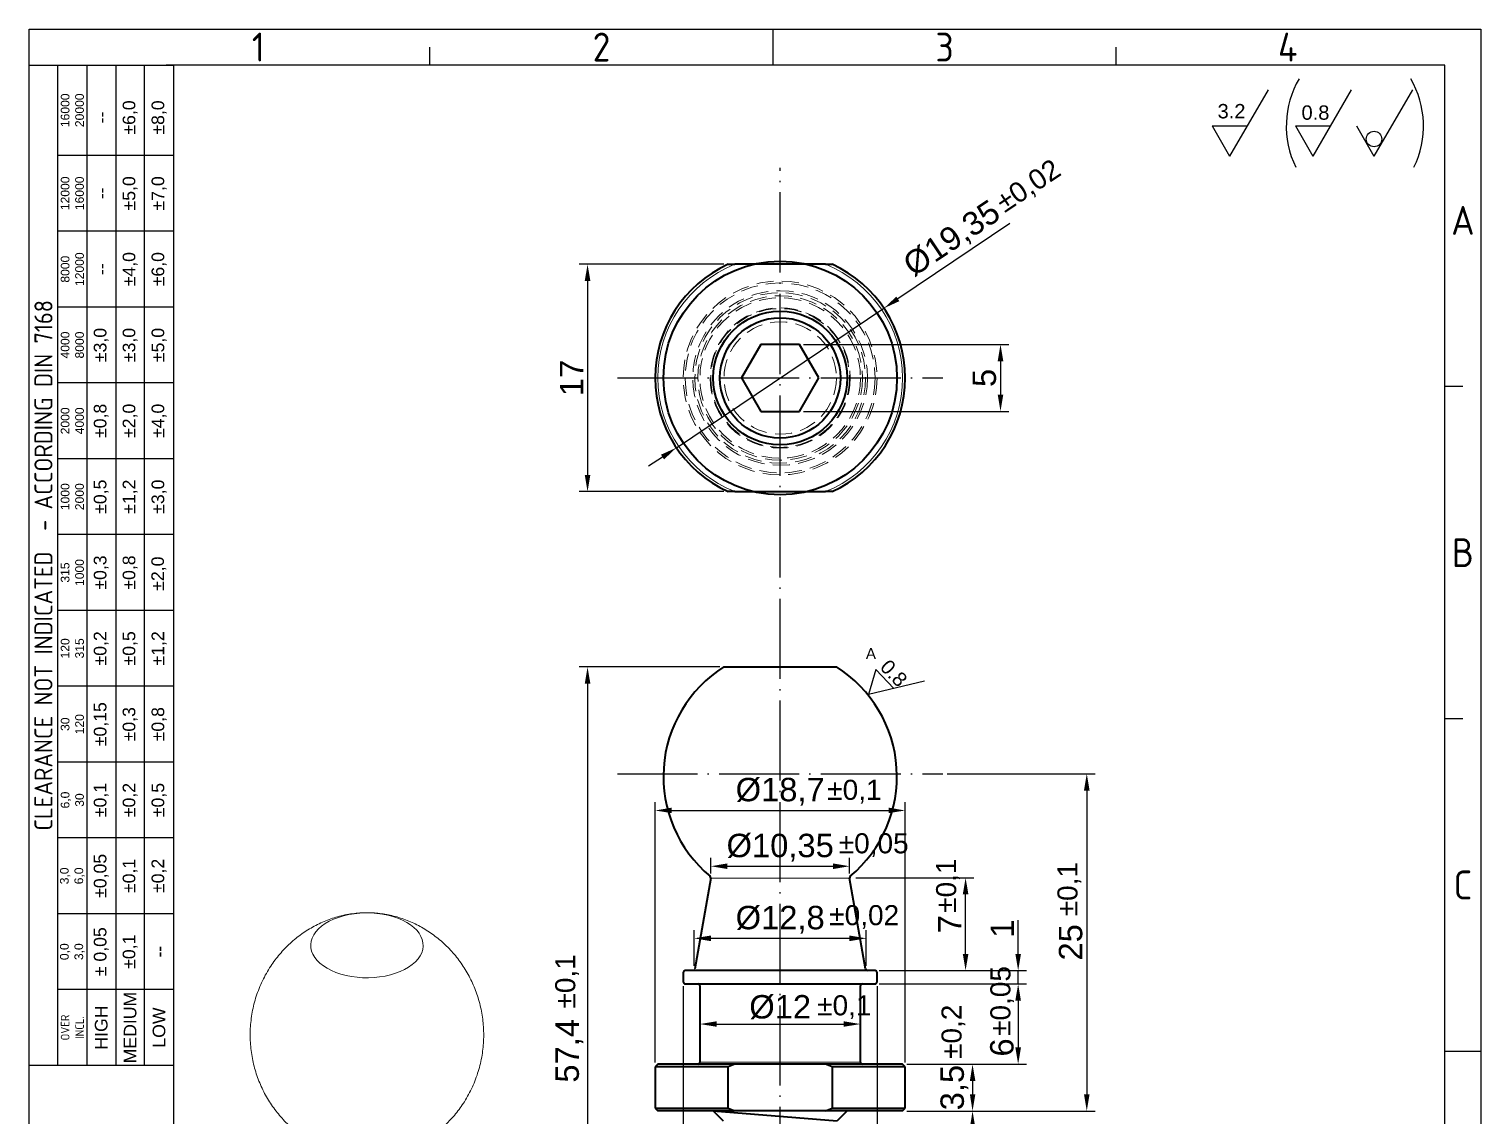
# Model space of a CAD drawing. Header units: millimetres. Extents: x 4549 to 4658, y 1259 to 1410.
# Drawn here: x 4549.2 to 4657.7, y 1329.1 to 1410.4 of the extents above; entities that cross this region are included whole.
import ezdxf
from ezdxf.enums import TextEntityAlignment as Align

# ---------------------------------------------------------------- set-up
doc = ezdxf.new("R2010")
doc.units = ezdxf.units.MM
doc.linetypes.add('ACAD_ISO04W100', pattern=[30, 24, -3, 0, -3])
doc.linetypes.add('HIDDEN', pattern=[1.905, 1.27, -0.635])
for name, color, linetype, lineweight in [('AM_0', 7, 'Continuous', 40), ('AM_4', 1, 'ACAD_ISO04W100', 25), ('AM_5', 3, 'Continuous', 25)]:
    doc.layers.add(name, color=color, linetype=linetype, lineweight=lineweight)
doc.styles.add('ACISOTS', font='isocp.shx', dxfattribs={"height": 1})
doc.styles.get("Standard").update_dxf_attribs({"font": 'arial.ttf'})
doc.dimstyles.new('ISO-25', dxfattribs={"dimscale": 0.5, "dimtxt": 3.5, "dimasz": 2.5, "dimexe": 1.25, "dimexo": 0.625, "dimtad": 1, "dimtxsty": 'Standard', "dimcen": 2.5, "dimadec": 0, "dimazin": 0, "dimtfac": 1, "dimtmove": 0, "dimatfit": 3, "dimfxl": 1, "dimarcsym": 0})

# ---------------------------------------------------------------- blocks, each defined once
blk = doc.blocks.new('*D14')
at = {"layer": 'AM_5', "color": 0, "lineweight": -2, "ltscale": 0.25, "transparency": 16777216}
for p, q in [((4614.78, 1329.51), (4620.33, 1329.51)), ((4619.7, 1328.26), (4619.7, 1306.56)), ((4610.13, 1305.31), (4620.33, 1305.31))]:
    blk.add_line(p, q, dxfattribs=at)
at = {"layer": 'AM_5', "color": 0, "ltscale": 0.25, "transparency": 16777216}
for points in [[(4619.5, 1328.26), (4619.91, 1328.26), (4619.7, 1329.51)], [(4619.5, 1306.56), (4619.91, 1306.56), (4619.7, 1305.31)]]:
    blk.add_solid(points, dxfattribs=at)
at = {"layer": 'Defpoints', "color": 0, "ltscale": 0.25, "transparency": 16777216}
for p in [(4614.47, 1329.51), (4609.82, 1305.31), (4619.7, 1305.31)]:
    blk.add_point(p, dxfattribs=at)
at = {"layer": 'AM_5', "color": 0, "ltscale": 0.25, "transparency": 16777216, "insert": (4618.34, 1317.41), "char_height": 1.75, "attachment_point": 5, "rotation": 90}
blk.add_mtext('24,2', dxfattribs=at)
blk = doc.blocks.new('*D16')
at = {"layer": 'AM_5', "color": 0, "lineweight": -2, "ltscale": 0.25, "transparency": 16777216}
for p, q in [((4607.07, 1386.82), (4622.42, 1386.82)), ((4621.79, 1385.57), (4621.79, 1383.07)), ((4607.07, 1381.82), (4622.42, 1381.82))]:
    blk.add_line(p, q, dxfattribs=at)
at = {"layer": 'AM_5', "color": 0, "ltscale": 0.25, "transparency": 16777216}
for points in [[(4621.58, 1385.57), (4622, 1385.57), (4621.79, 1386.82)], [(4621.58, 1383.07), (4622, 1383.07), (4621.79, 1381.82)]]:
    blk.add_solid(points, dxfattribs=at)
at = {"layer": 'Defpoints', "color": 0, "ltscale": 0.25, "transparency": 16777216}
for p in [(4606.76, 1386.82), (4606.76, 1381.82), (4621.79, 1381.82)]:
    blk.add_point(p, dxfattribs=at)
at = {"layer": 'AM_5', "color": 0, "ltscale": 0.25, "transparency": 16777216, "insert": (4620.59, 1384.32), "char_height": 1.75, "attachment_point": 5, "rotation": 90}
blk.add_mtext('5', dxfattribs=at)
blk = doc.blocks.new('*D17')
at = {"layer": 'AM_5', "color": 0, "lineweight": -2, "ltscale": 0.25, "transparency": 16777216}
for p, q in [((4614.78, 1333.01), (4620.33, 1333.01)), ((4619.7, 1331.76), (4619.7, 1330.76)), ((4614.78, 1329.51), (4620.33, 1329.51))]:
    blk.add_line(p, q, dxfattribs=at)
at = {"layer": 'AM_5', "color": 0, "ltscale": 0.25, "transparency": 16777216}
for points in [[(4619.5, 1331.76), (4619.91, 1331.76), (4619.7, 1333.01)], [(4619.5, 1330.76), (4619.91, 1330.76), (4619.7, 1329.51)]]:
    blk.add_solid(points, dxfattribs=at)
at = {"layer": 'Defpoints', "color": 0, "ltscale": 0.25, "transparency": 16777216}
for p in [(4614.47, 1333.01), (4614.47, 1329.51), (4619.7, 1329.51)]:
    blk.add_point(p, dxfattribs=at)
at = {"layer": 'AM_5', "color": 0, "ltscale": 0.25, "transparency": 16777216, "insert": (4618.34, 1331.26), "char_height": 1.75, "attachment_point": 5, "rotation": 90}
blk.add_mtext('3,5', dxfattribs=at)
blk = doc.blocks.new('*D18')
at = {"layer": 'AM_5', "color": 0, "lineweight": -2, "ltscale": 0.25, "transparency": 16777216}
for p, q in [((4595.97, 1333.13), (4595.97, 1352.61)), ((4614.67, 1333.13), (4614.67, 1352.61)), ((4597.22, 1351.98), (4613.42, 1351.98))]:
    blk.add_line(p, q, dxfattribs=at)
at = {"layer": 'AM_5', "color": 0, "ltscale": 0.25, "transparency": 16777216}
for points in [[(4597.22, 1352.19), (4597.22, 1351.78), (4595.97, 1351.98)], [(4613.42, 1352.19), (4613.42, 1351.78), (4614.67, 1351.98)]]:
    blk.add_solid(points, dxfattribs=at)
at = {"layer": 'Defpoints', "color": 0, "ltscale": 0.25, "transparency": 16777216}
for p in [(4614.67, 1351.98), (4595.97, 1332.81), (4614.67, 1332.81)]:
    blk.add_point(p, dxfattribs=at)
at = {"layer": 'AM_5', "color": 0, "ltscale": 0.25, "transparency": 16777216, "insert": (4605.32, 1353.38), "char_height": 1.75, "attachment_point": 5}
blk.add_mtext('%%c18,7', dxfattribs=at)
blk = doc.blocks.new('*D20')
at = {"layer": 'AM_5', "color": 0, "lineweight": -2, "ltscale": 0.25, "transparency": 16777216}
for p, q in [((4599.32, 1336.33), (4599.32, 1336.64)), ((4611.32, 1336.33), (4611.32, 1336.64)), ((4600.57, 1336.01), (4610.07, 1336.01))]:
    blk.add_line(p, q, dxfattribs=at)
at = {"layer": 'AM_5', "color": 0, "ltscale": 0.25, "transparency": 16777216}
for points in [[(4600.57, 1336.22), (4600.57, 1335.81), (4599.32, 1336.01)], [(4610.07, 1336.22), (4610.07, 1335.81), (4611.32, 1336.01)]]:
    blk.add_solid(points, dxfattribs=at)
at = {"layer": 'Defpoints', "color": 0, "ltscale": 0.25, "transparency": 16777216}
for p in [(4599.32, 1336.01), (4611.32, 1336.01), (4611.32, 1336.01)]:
    blk.add_point(p, dxfattribs=at)
at = {"layer": 'AM_5', "color": 0, "ltscale": 0.25, "transparency": 16777216, "insert": (4605.32, 1337.27), "char_height": 1.75, "attachment_point": 5}
blk.add_mtext('%%c12', dxfattribs=at)
blk = doc.blocks.new('*D21')
at = {"layer": 'AM_5', "color": 0, "lineweight": -2, "ltscale": 0.25, "transparency": 16777216}
for p, q in [((4600.8, 1362.71), (4590.3, 1362.71)), ((4590.92, 1361.46), (4590.92, 1306.56)), ((4600.51, 1305.31), (4590.3, 1305.31))]:
    blk.add_line(p, q, dxfattribs=at)
at = {"layer": 'AM_5', "color": 0, "ltscale": 0.25, "transparency": 16777216}
for points in [[(4590.71, 1361.46), (4591.13, 1361.46), (4590.92, 1362.71)], [(4590.71, 1306.56), (4591.13, 1306.56), (4590.92, 1305.31)]]:
    blk.add_solid(points, dxfattribs=at)
at = {"layer": 'Defpoints', "color": 0, "ltscale": 0.25, "transparency": 16777216}
for p in [(4601.12, 1362.71), (4590.92, 1305.31), (4600.82, 1305.31)]:
    blk.add_point(p, dxfattribs=at)
at = {"layer": 'AM_5', "color": 0, "ltscale": 0.25, "transparency": 16777216, "insert": (4589.56, 1334.01), "char_height": 1.75, "attachment_point": 5, "rotation": 90}
blk.add_mtext('57,4', dxfattribs=at)
blk = doc.blocks.new('*D22')
at = {"layer": 'AM_5', "color": 0, "lineweight": -2, "ltscale": 0.25, "transparency": 16777216}
for p, q in [((4610.97, 1346.95), (4619.8, 1346.95)), ((4619.18, 1341.26), (4619.18, 1345.7)), ((4612.73, 1340.01), (4619.8, 1340.01))]:
    blk.add_line(p, q, dxfattribs=at)
at = {"layer": 'AM_5', "color": 0, "ltscale": 0.25, "transparency": 16777216}
for points in [[(4618.97, 1345.7), (4619.39, 1345.7), (4619.18, 1346.95)], [(4618.97, 1341.26), (4619.39, 1341.26), (4619.18, 1340.01)]]:
    blk.add_solid(points, dxfattribs=at)
at = {"layer": 'Defpoints', "color": 0, "ltscale": 0.25, "transparency": 16777216}
for p in [(4610.66, 1346.95), (4619.18, 1346.95), (4612.42, 1340.01)]:
    blk.add_point(p, dxfattribs=at)
at = {"layer": 'AM_5', "color": 0, "ltscale": 0.25, "transparency": 16777216, "insert": (4617.99, 1343.48), "char_height": 1.75, "attachment_point": 5, "rotation": 90}
blk.add_mtext('7', dxfattribs=at)
blk = doc.blocks.new('*D23')
at = {"layer": 'AM_5', "color": 0, "lineweight": -2, "ltscale": 0.25, "transparency": 16777216}
for p, q in [((4598.89, 1340.36), (4598.89, 1343.04)), ((4611.75, 1340.36), (4611.75, 1343.04)), ((4610.5, 1342.42), (4600.14, 1342.42))]:
    blk.add_line(p, q, dxfattribs=at)
at = {"layer": 'AM_5', "color": 0, "ltscale": 0.25, "transparency": 16777216}
for points in [[(4600.14, 1342.63), (4600.14, 1342.21), (4598.89, 1342.42)], [(4610.5, 1342.63), (4610.5, 1342.21), (4611.75, 1342.42)]]:
    blk.add_solid(points, dxfattribs=at)
at = {"layer": 'Defpoints', "color": 0, "ltscale": 0.25, "transparency": 16777216}
for p in [(4598.89, 1342.42), (4598.89, 1340.05), (4611.75, 1340.05)]:
    blk.add_point(p, dxfattribs=at)
at = {"layer": 'AM_5', "color": 0, "ltscale": 0.25, "transparency": 16777216, "insert": (4605.32, 1343.81), "char_height": 1.75, "attachment_point": 5}
blk.add_mtext('%%c12,8', dxfattribs=at)
blk = doc.blocks.new('*D24')
at = {"layer": 'AM_5', "color": 0, "lineweight": -2, "ltscale": 0.25, "transparency": 16777216}
for p, q in [((4600.13, 1347.27), (4600.13, 1348.44)), ((4610.51, 1347.27), (4610.51, 1348.44)), ((4601.38, 1347.81), (4609.26, 1347.81))]:
    blk.add_line(p, q, dxfattribs=at)
at = {"layer": 'AM_5', "color": 0, "ltscale": 0.25, "transparency": 16777216}
for points in [[(4601.38, 1348.02), (4601.38, 1347.6), (4600.13, 1347.81)], [(4609.26, 1348.02), (4609.26, 1347.6), (4610.51, 1347.81)]]:
    blk.add_solid(points, dxfattribs=at)
at = {"layer": 'Defpoints', "color": 0, "ltscale": 0.25, "transparency": 16777216}
for p in [(4610.51, 1347.81), (4600.13, 1346.95), (4610.51, 1346.95)]:
    blk.add_point(p, dxfattribs=at)
at = {"layer": 'AM_5', "color": 0, "ltscale": 0.25, "transparency": 16777216, "insert": (4605.32, 1349.2), "char_height": 1.75, "attachment_point": 5}
blk.add_mtext('%%c10,35', dxfattribs=at)
blk = doc.blocks.new('*D25')
at = {"layer": 'AM_5', "color": 0, "lineweight": -2, "ltscale": 0.25, "transparency": 16777216}
for p, q in [((4598.07, 1338.85), (4598.07, 1322.85)), ((4612.57, 1338.85), (4612.57, 1322.85)), ((4598.07, 1323.48), (4589.73, 1323.48)), ((4611.32, 1323.48), (4599.32, 1323.48))]:
    blk.add_line(p, q, dxfattribs=at)
at = {"layer": 'AM_5', "color": 0, "ltscale": 0.25, "transparency": 16777216}
for points in [[(4599.32, 1323.69), (4599.32, 1323.27), (4598.07, 1323.48)], [(4611.32, 1323.69), (4611.32, 1323.27), (4612.57, 1323.48)]]:
    blk.add_solid(points, dxfattribs=at)
at = {"layer": 'Defpoints', "color": 0, "ltscale": 0.25, "transparency": 16777216}
for p in [(4598.07, 1339.16), (4612.57, 1339.16), (4612.57, 1323.48)]:
    blk.add_point(p, dxfattribs=at)
at = {"layer": 'AM_5', "color": 0, "ltscale": 0.25, "transparency": 16777216, "insert": (4593.28, 1324.87), "char_height": 1.75, "attachment_point": 5}
blk.add_mtext('%%c14,5', dxfattribs=at)
blk = doc.blocks.new('*D27')
at = {"layer": 'AM_5', "color": 0, "lineweight": -2, "ltscale": 0.25, "transparency": 16777216}
for p, q in [((4623.11, 1341.26), (4623.11, 1343.78)), ((4612.73, 1340.01), (4623.74, 1340.01)), ((4623.11, 1339.01), (4623.11, 1340.01)), ((4612.73, 1339.01), (4623.74, 1339.01)), ((4623.11, 1337.76), (4623.11, 1336.51))]:
    blk.add_line(p, q, dxfattribs=at)
at = {"layer": 'AM_5', "color": 0, "ltscale": 0.25, "transparency": 16777216}
for points in [[(4622.9, 1341.26), (4623.32, 1341.26), (4623.11, 1340.01)], [(4622.9, 1337.76), (4623.32, 1337.76), (4623.11, 1339.01)]]:
    blk.add_solid(points, dxfattribs=at)
at = {"layer": 'Defpoints', "color": 0, "ltscale": 0.25, "transparency": 16777216}
for p in [(4612.42, 1340.01), (4623.11, 1340.01), (4612.42, 1339.01)]:
    blk.add_point(p, dxfattribs=at)
at = {"layer": 'AM_5', "color": 0, "ltscale": 0.25, "transparency": 16777216, "insert": (4621.92, 1343.15), "char_height": 1.75, "attachment_point": 5, "rotation": 90}
blk.add_mtext('1', dxfattribs=at)
blk = doc.blocks.new('*D28')
at = {"layer": 'AM_5', "color": 0, "lineweight": -2, "ltscale": 0.25, "transparency": 16777216}
for p, q in [((4617.8, 1354.72), (4628.87, 1354.72)), ((4628.24, 1353.47), (4628.24, 1330.76)), ((4614.78, 1329.51), (4628.87, 1329.51))]:
    blk.add_line(p, q, dxfattribs=at)
at = {"layer": 'AM_5', "color": 0, "ltscale": 0.25, "transparency": 16777216}
for points in [[(4628.03, 1353.47), (4628.45, 1353.47), (4628.24, 1354.72)], [(4628.03, 1330.76), (4628.45, 1330.76), (4628.24, 1329.51)]]:
    blk.add_solid(points, dxfattribs=at)
at = {"layer": 'Defpoints', "color": 0, "ltscale": 0.25, "transparency": 16777216}
for p in [(4617.49, 1354.72), (4614.47, 1329.51), (4628.24, 1329.51)]:
    blk.add_point(p, dxfattribs=at)
at = {"layer": 'AM_5', "color": 0, "ltscale": 0.25, "transparency": 16777216, "insert": (4627.04, 1342.12), "char_height": 1.75, "attachment_point": 5, "rotation": 90}
blk.add_mtext('25', dxfattribs=at)
blk = doc.blocks.new('*D29')
at = {"layer": 'AM_5', "color": 0, "lineweight": -2, "ltscale": 0.25, "transparency": 16777216}
for p, q in [((4612.73, 1339.01), (4623.74, 1339.01)), ((4623.11, 1337.76), (4623.11, 1334.26)), ((4614.78, 1333.01), (4623.74, 1333.01))]:
    blk.add_line(p, q, dxfattribs=at)
at = {"layer": 'AM_5', "color": 0, "ltscale": 0.25, "transparency": 16777216}
for points in [[(4622.9, 1337.76), (4623.32, 1337.76), (4623.11, 1339.01)], [(4622.9, 1334.26), (4623.32, 1334.26), (4623.11, 1333.01)]]:
    blk.add_solid(points, dxfattribs=at)
at = {"layer": 'Defpoints', "color": 0, "ltscale": 0.25, "transparency": 16777216}
for p in [(4612.42, 1339.01), (4614.47, 1333.01), (4623.11, 1333.01)]:
    blk.add_point(p, dxfattribs=at)
at = {"layer": 'AM_5', "color": 0, "ltscale": 0.25, "transparency": 16777216, "insert": (4621.9, 1334.26), "char_height": 1.75, "attachment_point": 5, "rotation": 90}
blk.add_mtext('6', dxfattribs=at)
blk = doc.blocks.new('*D30')
at = {"layer": 'AM_5', "color": 0, "lineweight": -2, "ltscale": 0.25, "transparency": 16777216}
for p, q in [((4622.49, 1395.86), (4614.12, 1390.23)), ((4597.56, 1379.1), (4613.08, 1389.53)), ((4596.52, 1378.4), (4595.48, 1377.71))]:
    blk.add_line(p, q, dxfattribs=at)
at = {"layer": 'AM_5', "color": 0, "ltscale": 0.25, "transparency": 16777216}
for points in [[(4614, 1390.4), (4614.23, 1390.06), (4613.08, 1389.53)], [(4596.41, 1378.58), (4596.64, 1378.23), (4597.56, 1379.1)]]:
    blk.add_solid(points, dxfattribs=at)
at = {"layer": 'Defpoints', "color": 0, "ltscale": 0.25, "transparency": 16777216}
for p in [(4613.08, 1389.53), (4597.56, 1379.1)]:
    blk.add_point(p, dxfattribs=at)
at = {"layer": 'AM_5', "color": 0, "ltscale": 0.25, "transparency": 16777216, "insert": (4618.21, 1394.66), "char_height": 1.75, "attachment_point": 5, "rotation": 33.9106}
blk.add_mtext('%%C19,35', dxfattribs=at)
blk = doc.blocks.new('*D31')
at = {"layer": 'AM_5', "color": 0, "lineweight": -2, "ltscale": 0.25, "transparency": 16777216}
for p, q in [((4601.11, 1392.82), (4590.3, 1392.82)), ((4590.92, 1391.57), (4590.92, 1377.07)), ((4601.11, 1375.82), (4590.3, 1375.82))]:
    blk.add_line(p, q, dxfattribs=at)
at = {"layer": 'AM_5', "color": 0, "ltscale": 0.25, "transparency": 16777216}
for points in [[(4590.71, 1391.57), (4591.13, 1391.57), (4590.92, 1392.82)], [(4590.71, 1377.07), (4591.13, 1377.07), (4590.92, 1375.82)]]:
    blk.add_solid(points, dxfattribs=at)
at = {"layer": 'Defpoints', "color": 0, "ltscale": 0.25, "transparency": 16777216}
for p in [(4601.42, 1392.82), (4590.92, 1375.82), (4601.42, 1375.82)]:
    blk.add_point(p, dxfattribs=at)
at = {"layer": 'AM_5', "color": 0, "ltscale": 0.25, "transparency": 16777216, "insert": (4589.73, 1384.32), "char_height": 1.75, "attachment_point": 5, "rotation": 90}
blk.add_mtext('17', dxfattribs=at)

msp = doc.modelspace()

# ---------------------------------------------------------------- linework, layer by layer
at = {"color": 135, "lineweight": 25}
for p, q in [((4549.167, 1258.665), (4549.167, 1410.405)), ((4549.167, 1410.405), (4657.707, 1410.405)), ((4604.787, 1407.705), (4604.787, 1410.405)), ((4657.707, 1410.405), (4657.707, 1258.665)), ((4579.137, 1407.705), (4579.137, 1409.055)), ((4630.437, 1407.705), (4630.437, 1409.055)), ((4551.327, 1332.915), (4551.327, 1407.705)), ((4553.487, 1407.705), (4553.487, 1332.915)), ((4555.647, 1407.705), (4555.647, 1332.915)), ((4557.807, 1332.915), (4557.807, 1407.705)), ((4559.967, 1400.955), (4551.327, 1400.955)), ((4559.967, 1395.285), (4551.327, 1395.285)), ((4559.967, 1389.615), (4551.327, 1389.615)), ((4559.967, 1383.945), (4551.327, 1383.945)), ((4656.357, 1383.675), (4655.007, 1383.675)), ((4559.967, 1378.275), (4551.327, 1378.275)), ((4559.967, 1372.605), (4551.327, 1372.605)), ((4559.967, 1366.935), (4551.327, 1366.935)), ((4559.967, 1361.265), (4551.327, 1361.265)), ((4656.357, 1358.835), (4655.007, 1358.835)), ((4559.967, 1355.595), (4551.327, 1355.595)), ((4559.967, 1349.925), (4551.327, 1349.925)), ((4559.967, 1344.255), (4551.327, 1344.255)), ((4559.967, 1338.585), (4551.327, 1338.585)), ((4655.007, 1333.995), (4657.707, 1333.995))]:
    msp.add_line(p, q, dxfattribs=at)
for p, q in [((4655.007, 1407.705), (4559.427, 1407.705)), ((4559.967, 1407.705), (4559.967, 1261.365)), ((4655.007, 1261.365), (4655.007, 1407.705))]:
    msp.add_line(p, q)
at = {"color": 8, "linetype": 'Continuous', "lineweight": 15}
for p, q in [((4610.509, 1346.928), (4600.129, 1346.928)), ((4599.319, 1333.164), (4611.319, 1333.164))]:
    msp.add_line(p, q, dxfattribs=at)
at = {"color": 135, "lineweight": 25}
msp.add_lwpolyline([(4559.967, 1407.705), (4559.967, 1332.915), (4549.167, 1332.915), (4549.167, 1407.705)], close=True, dxfattribs=at)
at = {"color": 7, "linetype": 'Continuous', "lineweight": 15, "flags": 128}
msp.add_lwpolyline([(4571.455, 1340.181), (4571.771, 1340.016), (4572.114, 1339.871), (4572.481, 1339.746), (4572.868, 1339.643), (4573.271, 1339.564), (4573.686, 1339.508), (4574.108, 1339.477), (4574.533, 1339.471), (4574.958, 1339.49), (4575.377, 1339.533), (4575.786, 1339.601), (4576.181, 1339.692), (4576.559, 1339.806), (4576.914, 1339.941), (4577.244, 1340.096), (4577.545, 1340.27), (4577.814, 1340.46), (4578.048, 1340.666), (4578.245, 1340.883), (4578.403, 1341.112), (4578.52, 1341.348), (4578.596, 1341.59), (4578.628, 1341.835), (4578.617, 1342.08), (4578.563, 1342.324), (4578.467, 1342.564), (4578.329, 1342.796), (4578.152, 1343.019), (4577.936, 1343.231), (4577.684, 1343.429), (4577.398, 1343.612), (4577.083, 1343.776), (4576.739, 1343.922), (4576.373, 1344.047), (4575.986, 1344.149), (4575.583, 1344.229), (4575.168, 1344.284), (4574.746, 1344.315), (4574.32, 1344.321), (4573.896, 1344.303), (4573.477, 1344.259), (4573.068, 1344.192), (4572.672, 1344.101), (4572.295, 1343.987), (4571.94, 1343.852), (4571.61, 1343.696), (4571.309, 1343.523), (4571.04, 1343.332), (4570.805, 1343.127), (4570.608, 1342.909), (4570.45, 1342.681), (4570.333, 1342.445), (4570.258, 1342.203), (4570.226, 1341.958), (4570.237, 1341.712), (4570.29, 1341.468), (4570.387, 1341.229), (4570.524, 1340.996), (4570.702, 1340.773), (4570.918, 1340.561), (4571.17, 1340.363), (4571.455, 1340.181)], dxfattribs=at)
at = {"color": 7, "linetype": 'HIDDEN', "lineweight": 0}
for radius in [7.25, 7.1, 7.1, 6.526, 6.378, 6.15, 6.15, 6, 5.242, 5.19, 5.188, 4.202]:
    msp.add_circle((4605.319, 1384.317), radius, dxfattribs=at)
at = {"color": 7, "linetype": 'Continuous', "lineweight": 15}
msp.add_open_spline([(4577.168, 1326.546), (4577.291, 1326.59), (4577.584, 1326.695), (4578.034, 1326.899), (4578.519, 1327.152), (4578.989, 1327.437), (4579.443, 1327.752), (4579.879, 1328.097), (4580.294, 1328.469), (4580.687, 1328.867), (4581.057, 1329.291), (4581.4, 1329.737), (4581.729, 1330.222), (4582.036, 1330.746), (4582.316, 1331.308), (4582.557, 1331.885), (4582.757, 1332.473), (4582.918, 1333.07), (4583.038, 1333.673), (4583.117, 1334.279), (4583.157, 1334.886), (4583.158, 1335.49), (4583.12, 1336.09), (4583.045, 1336.683), (4582.932, 1337.266), (4582.784, 1337.837), (4582.601, 1338.395), (4582.385, 1338.937), (4582.137, 1339.46), (4581.859, 1339.965), (4581.552, 1340.447), (4581.219, 1340.907), (4580.86, 1341.342), (4580.478, 1341.752), (4580.075, 1342.135), (4579.652, 1342.489), (4579.211, 1342.815), (4578.755, 1343.111), (4578.285, 1343.376), (4577.803, 1343.61), (4577.309, 1343.813), (4576.807, 1343.984), (4576.296, 1344.123), (4575.777, 1344.228), (4575.251, 1344.3), (4574.717, 1344.337), (4574.174, 1344.338), (4573.622, 1344.302), (4573.059, 1344.226), (4572.509, 1344.111), (4571.978, 1343.963), (4571.47, 1343.785), (4570.971, 1343.574), (4570.483, 1343.331), (4570.008, 1343.055), (4569.549, 1342.749), (4569.107, 1342.414), (4568.685, 1342.05), (4568.285, 1341.659), (4567.908, 1341.243), (4567.557, 1340.804), (4567.219, 1340.325), (4566.902, 1339.806), (4566.611, 1339.249), (4566.359, 1338.676), (4566.148, 1338.091), (4565.976, 1337.496), (4565.845, 1336.894), (4565.754, 1336.289), (4565.703, 1335.682), (4565.692, 1335.077), (4565.719, 1334.476), (4565.785, 1333.881), (4565.887, 1333.295), (4566.026, 1332.72), (4566.199, 1332.158), (4566.406, 1331.612), (4566.645, 1331.083), (4566.915, 1330.573), (4567.214, 1330.085), (4567.541, 1329.618), (4567.893, 1329.176), (4568.268, 1328.759), (4568.666, 1328.369), (4569.084, 1328.007), (4569.52, 1327.673), (4569.914, 1327.407), (4570.166, 1327.257), (4570.262, 1327.201)], degree=3, knots=[0, 0, 0, 0, 0.0080032, 0.0191232, 0.0303166, 0.0415752, 0.0528921, 0.0642611, 0.0756765, 0.087133, 0.0986256, 0.1101497, 0.1217014, 0.1345708, 0.1474145, 0.1601908, 0.1728975, 0.1855339, 0.1980997, 0.2105951, 0.2230199, 0.2353741, 0.2476579, 0.2598704, 0.2720113, 0.2840804, 0.2960768, 0.3079999, 0.3198487, 0.331622, 0.3433184, 0.3549367, 0.3664752, 0.3779328, 0.3893081, 0.4006005, 0.4118102, 0.4229385, 0.4339884, 0.4449656, 0.4558783, 0.4667387, 0.477563, 0.4883737, 0.4992039, 0.5101048, 0.5211506, 0.5324341, 0.5440178, 0.5559592, 0.5668642, 0.5778717, 0.588967, 0.6001387, 0.6113781, 0.6226777, 0.6340313, 0.645433, 0.6568773, 0.6683593, 0.6798742, 0.6914178, 0.7043029, 0.717165, 0.7299603, 0.7426862, 0.7553419, 0.7679272, 0.780442, 0.7928861, 0.8052598, 0.817563, 0.8297951, 0.8419558, 0.8540446, 0.8660611, 0.8780045, 0.8898738, 0.9016679, 0.9133857, 0.9250256, 0.9365862, 0.9480661, 0.9594642, 0.9707794, 0.9820118, 0.9931622, 1, 1, 1, 1], dxfattribs=at)
at = {"layer": 'AM_0'}
for p, q in [((4608.706, 1392.817), (4601.932, 1392.817)), ((4603.876, 1386.817), (4602.432, 1384.317)), ((4606.762, 1386.817), (4603.876, 1386.817)), ((4608.206, 1384.317), (4606.762, 1386.817)), ((4602.432, 1384.317), (4603.876, 1381.817)), ((4606.762, 1381.817), (4608.206, 1384.317)), ((4603.876, 1381.817), (4606.762, 1381.817)), ((4601.932, 1375.817), (4608.706, 1375.817)), ((4601.117, 1362.714), (4609.521, 1362.714)), ((4600.129, 1346.928), (4598.941, 1340.139)), ((4611.697, 1340.139), (4610.509, 1346.928)), ((4598.069, 1339.864), (4598.069, 1339.164)), ((4612.419, 1340.014), (4598.219, 1340.014)), ((4612.569, 1339.164), (4612.569, 1339.864)), ((4598.219, 1339.014), (4612.419, 1339.014)), ((4599.319, 1338.864), (4599.319, 1333.164)), ((4611.319, 1333.164), (4611.319, 1338.864)), ((4596.169, 1333.014), (4595.969, 1332.814)), ((4614.469, 1333.014), (4596.169, 1333.014)), ((4614.669, 1332.814), (4614.469, 1333.014)), ((4595.969, 1332.814), (4595.969, 1329.714)), ((4601.424, 1332.814), (4595.969, 1332.814)), ((4601.424, 1329.714), (4601.424, 1332.814)), ((4609.214, 1332.814), (4609.214, 1329.714)), ((4614.669, 1332.814), (4609.214, 1332.814)), ((4614.669, 1329.714), (4614.669, 1332.814)), ((4595.969, 1329.714), (4596.169, 1329.514)), ((4595.969, 1329.714), (4601.424, 1329.714)), ((4609.214, 1329.714), (4614.669, 1329.714)), ((4614.469, 1329.514), (4614.669, 1329.714)), ((4614.469, 1329.514), (4596.169, 1329.514))]:
    msp.add_line(p, q, dxfattribs=at)
at = {"layer": 'AM_0', "ltscale": 0.25}
for p, q in [((4600.319, 1329.514), (4601.069, 1328.764)), ((4600.319, 1329.514), (4609.569, 1328.764)), ((4610.319, 1329.514), (4609.569, 1328.764))]:
    msp.add_line(p, q, dxfattribs=at)
msp.add_circle((4605.319, 1384.317), 8.729, dxfattribs=at)
at = {"layer": 'AM_0'}
for radius in [5, 4.5]:
    msp.add_circle((4605.319, 1384.317), radius, dxfattribs=at)
for centre, radius, start, end in [((4605.319, 1384.317), 9.35, 114.61998, 245.38002), ((4605.319, 1384.317), 9.35, 294.61998, 65.38002), ((4606.28, 1354.514), 9.69, 122.19569, 230.20181), ((4604.358, 1354.514), 9.69, 309.79819, 57.80431), ((4599.981, 1346.954), 0.15, 350.07375, 50.20181), ((4610.657, 1346.954), 0.15, 129.79819, 189.92625), ((4598.219, 1339.864), 0.15, 90, 180), ((4611.845, 1340.164), 0.15, 189.92625, 270), ((4612.419, 1339.864), 0.15, 0, 90), ((4598.219, 1339.164), 0.15, 180, 270), ((4599.169, 1338.864), 0.15, 0, 90), ((4611.469, 1338.864), 0.15, 90, 180), ((4612.419, 1339.164), 0.15, 270, 0), ((4599.169, 1333.164), 0.15, 270, 0), ((4611.469, 1333.164), 0.15, 180, 270)]:
    msp.add_arc(centre, radius, start, end, dxfattribs=at)
at = {"layer": 'AM_0', "color": 7, "linetype": 'Continuous', "lineweight": 15}
for centre, radius, start, end in [((4605.319, 1384.317), 9.15, 111.72646, 248.27354), ((4605.319, 1384.317), 9.15, 291.72646, 68.27354), ((4598.793, 1340.164), 0.15, 270, 350.07375)]:
    msp.add_arc(centre, radius, start, end, dxfattribs=at)
at = {"layer": 'AM_0'}
for points in [[(4601.424, 1392.817), (4601.592, 1392.817), (4601.761, 1392.817), (4601.932, 1392.817)], [(4608.706, 1392.817), (4608.877, 1392.817), (4609.047, 1392.817), (4609.214, 1392.817)], [(4601.932, 1375.817), (4601.761, 1375.817), (4601.592, 1375.817), (4601.424, 1375.817)], [(4609.214, 1375.817), (4609.046, 1375.817), (4608.877, 1375.817), (4608.706, 1375.817)], [(4601.932, 1333.014), (4601.761, 1332.951), (4601.592, 1332.884), (4601.424, 1332.814)], [(4609.214, 1332.814), (4609.046, 1332.884), (4608.877, 1332.951), (4608.706, 1333.014)], [(4601.424, 1329.714), (4601.592, 1329.644), (4601.761, 1329.578), (4601.932, 1329.514)], [(4608.706, 1329.514), (4608.877, 1329.578), (4609.047, 1329.645), (4609.214, 1329.714)]]:
    msp.add_open_spline(points, degree=3, dxfattribs=at)
at = {"layer": 'AM_4', "ltscale": 0.25}
for p, q in [((4605.319, 1301.01), (4605.319, 1400.029)), ((4593.147, 1384.317), (4617.491, 1384.317)), ((4593.147, 1354.723), (4617.491, 1354.723))]:
    msp.add_line(p, q, dxfattribs=at)
at = {"layer": 'AM_5'}
for p, q in [((4641.791, 1405.871), (4638.92, 1400.898)), ((4648.009, 1405.871), (4645.138, 1400.898)), ((4652.581, 1405.871), (4649.71, 1400.898)), ((4637.615, 1403.159), (4640.225, 1403.159)), ((4637.615, 1403.159), (4638.92, 1400.898)), ((4643.833, 1403.159), (4646.443, 1403.159)), ((4643.833, 1403.159), (4645.138, 1400.898)), ((4648.405, 1403.159), (4649.71, 1400.898)), ((4612.462, 1362.517), (4611.912, 1360.639)), ((4612.462, 1362.517), (4613.814, 1361.101)), ((4616.097, 1361.656), (4611.912, 1360.639))]:
    msp.add_line(p, q, dxfattribs=at)
msp.add_circle((4649.715, 1402.179), 0.579, dxfattribs=at)
for centre, start, end in [((4650.182, 1403.154), 149.81687, 205.95777), ((4646.382, 1403.154), 334.04223, 30.18313)]:
    msp.add_arc(centre, 7.028, start, end, dxfattribs=at)

# ---------------------------------------------------------------- texts
at = {"color": 135, "lineweight": 25, "style": 'ACISOTS'}
for s, p in [('1', (4566.312, 1409.055)), ('2', (4591.962, 1409.055)), ('3', (4617.612, 1409.055)), ('4', (4643.262, 1409.055)), ('A', (4656.357, 1396.095)), ('B', (4656.357, 1371.255)), ('C', (4656.357, 1346.415))]:
    msp.add_text(s, height=2.16, dxfattribs=at).set_placement(p, align=Align.MIDDLE)
msp.add_text('A', height=0.81).set_placement((4611.726, 1363.31))
at = {"color": 135, "lineweight": 25, "attachment_point": 5, "rotation": 90}
for s, insert, char_height, width in [('16000\\P20000', (4552.407, 1404.33), 0.648, 6.75), ('±6,0', (4556.727, 1403.79), 0.945, 5.67), ('±8,0', (4558.887, 1403.79), 0.945, 5.67), ('--', (4554.567, 1403.79), 0.945, 5.67), ('12000\\P16000', (4552.407, 1398.12), 0.648, 5.67), ('±5,0', (4556.727, 1398.12), 0.945, 5.67), ('±7,0', (4558.887, 1398.12), 0.945, 5.67), ('--', (4554.567, 1398.12), 0.945, 5.67), ('8000\\P12000', (4552.407, 1392.45), 0.648, 5.67), ('±4,0', (4556.727, 1392.45), 0.945, 5.67), ('±6,0', (4558.887, 1392.45), 0.945, 5.67), ('--', (4554.567, 1392.45), 0.945, 5.67), ('{\\Fisocp.shx|c0;CLEARANCE NOT INDICATED  - ACCORDING DIN 7168}', (4550.247, 1370.31), 1.35, 74.79), ('4000\\P8000', (4552.407, 1386.78), 0.648, 5.67), ('±3,0', (4554.567, 1386.78), 0.945, 5.67), ('±3,0', (4556.727, 1386.78), 0.945, 5.67), ('±5,0', (4558.887, 1386.78), 0.945, 5.67), ('2000\\P4000', (4552.407, 1381.11), 0.648, 5.67), ('±0,8', (4554.567, 1381.11), 0.945, 5.67), ('±2,0', (4556.727, 1381.11), 0.945, 5.67), ('±4,0', (4558.887, 1381.11), 0.945, 5.67), ('1000\\P2000', (4552.407, 1375.44), 0.648, 5.67), ('±0,5', (4554.567, 1375.44), 0.945, 5.67), ('±1,2', (4556.727, 1375.44), 0.945, 5.67), ('±3,0', (4558.887, 1375.44), 0.945, 5.67), ('±0,3', (4554.567, 1369.77), 0.945, 5.67), ('±0,8', (4556.727, 1369.77), 0.945, 5.67), ('±2,0', (4558.87, 1369.685), 0.945, 5.67), ('315\\P1000', (4552.407, 1369.77), 0.648, 5.67), ('120\\P315', (4552.407, 1364.1), 0.648, 5.67), ('±0,2', (4554.567, 1364.1), 0.945, 5.67), ('±0,5', (4556.727, 1364.1), 0.945, 5.67), ('±1,2', (4558.887, 1364.1), 0.945, 5.67), ('±0,15', (4554.567, 1358.43), 0.945, 5.67), ('30\\P120', (4552.407, 1358.43), 0.648, 5.67), ('±0,3', (4556.727, 1358.43), 0.945, 5.67), ('±0,8', (4558.887, 1358.43), 0.945, 5.67), ('±0,1', (4554.567, 1352.76), 0.945, 5.67), ('±0,2', (4556.727, 1352.76), 0.945, 5.67), ('±0,5', (4558.887, 1352.76), 0.945, 5.67), ('6,0\\P30', (4552.407, 1352.76), 0.648, 5.67), ('±0,05', (4554.567, 1347.09), 0.945, 5.67), ('±0,1', (4556.727, 1347.09), 0.945, 5.67), ('±0,2', (4558.887, 1347.09), 0.945, 5.67), ('3,0\\P6,0', (4552.407, 1347.09), 0.648, 5.67), ('± 0,05', (4554.567, 1341.42), 0.945, 5.67), ('0,0\\P3,0', (4552.407, 1341.42), 0.648, 5.67), ('\\pt4.79529;±0,1', (4556.727, 1341.42), 0.945, 5.67), ('--', (4558.887, 1341.42), 0.945, 5.67), ('MEDIUM', (4556.727, 1335.75), 0.945, 5.67), ('HIGH', (4554.567, 1335.75), 0.945, 5.67), ('LOW', (4558.887, 1335.75), 0.945, 5.67), ('{\\Fisocp.shx|c0;OVER\\PINCL.}', (4552.407, 1335.75), 0.648, 5.67)]:
    msp.add_mtext(s, dxfattribs=dict(at, insert=insert, char_height=char_height, width=width))
at = {"layer": 'AM_5', "char_height": 1.0742, "attachment_point": 1}
for s, insert in [('3.2', (4638.018, 1404.8)), ('0.8', (4644.292, 1404.696))]:
    msp.add_mtext_dynamic_manual_height_columns(s, width=18.23779, gutter_width=12.5, heights=[0], dxfattribs=dict(at, insert=insert))
at = {"layer": 'AM_5', "ltscale": 0.25, "char_height": 1.5, "attachment_point": 1}
for s, insert, rotation in [('%%P0,02', (4621.262, 1397.877), 33.88385), ('%%P0,1', (4616.975, 1344.328), 90), ('%%P0,1', (4626.046, 1344.065), 90), ('%%P0,1', (4588.502, 1337.17), 90), ('%%P0,05', (4621.03, 1335.121), 90), ('%%P0,2', (4617.38, 1333.4), 90)]:
    msp.add_mtext_dynamic_manual_height_columns(s, width=8.08004, gutter_width=12.5, heights=[0], dxfattribs=dict(at, insert=insert, rotation=rotation))
at = {"layer": 'AM_5', "insert": (4613.487, 1363.374), "char_height": 1.0742, "attachment_point": 1, "rotation": 313.66115}
msp.add_mtext_dynamic_manual_height_columns('0.8', width=18.23779, gutter_width=12.5, heights=[0], dxfattribs=at)
at = {"layer": 'AM_5', "ltscale": 0.25, "char_height": 1.5, "attachment_point": 1}
for s, insert in [('%%P0,1', (4608.84, 1354.274)), ('%%P0,05', (4609.696, 1350.275)), ('%%P0,02', (4608.989, 1344.902)), ('%%P0,1', (4608.086, 1338.162))]:
    msp.add_mtext_dynamic_manual_height_columns(s, width=8.08004, gutter_width=12.5, heights=[0], dxfattribs=dict(at, insert=insert))

# ---------------------------------------------------------------- dimensions: what is measured, and where the dimension line sits
at = {"layer": 'AM_5', "ltscale": 0.25}
dim = msp.add_diameter_dim_2p(p1=(4597.559, 1379.1), p2=(4613.079, 1389.533), text='%%C19,35', dimstyle='ISO-25', dxfattribs=at)
dim.commit()
dim.dimension.update_dxf_attribs({"geometry": '*D30', "text_midpoint": (4618.984, 1393.502), "dimtype": 163})
for base, p1, p2, picture, middle in [((4590.922, 1375.817), (4601.424, 1392.817), (4601.424, 1375.817), '*D31', (4589.731, 1384.317)), ((4621.792, 1381.817), (4606.762, 1386.817), (4606.762, 1381.817), '*D16', (4620.59, 1384.317)), ((4590.922, 1305.314), (4601.117, 1362.714), (4600.819, 1305.314), '*D21', (4589.561, 1334.014)), ((4623.111, 1340.014), (4612.419, 1339.014), (4612.419, 1340.014), '*D27', (4621.92, 1343.149)), ((4619.705, 1305.314), (4614.469, 1329.514), (4609.819, 1305.314), '*D14', (4618.34, 1317.414))]:
    dim = msp.add_linear_dim(base=base, p1=p1, p2=p2, angle=90, dimstyle='ISO-25', dxfattribs=at)
    dim.commit()
    dim.dimension.update_dxf_attribs({"geometry": picture, "text_midpoint": middle})
for base, p1, p2, text, picture, middle in [((4628.241, 1329.514), (4617.491, 1354.723), (4614.469, 1329.514), '25', '*D28', (4627.035, 1342.119)), ((4619.178, 1346.954), (4612.419, 1340.014), (4610.657, 1346.954), '7', '*D22', (4617.99, 1343.484))]:
    dim = msp.add_linear_dim(base=base, p1=p1, p2=p2, angle=90, text=text, dimstyle='ISO-25', dxfattribs=at)
    dim.commit()
    dim.dimension.update_dxf_attribs({"geometry": picture, "text_midpoint": middle})
for base, p1, p2, text, picture, middle in [((4614.669, 1351.985), (4595.969, 1332.814), (4614.669, 1332.814), '%%c18,7', '*D18', (4605.319, 1353.377)), ((4610.507, 1347.812), (4600.134, 1346.954), (4610.507, 1346.954), '%%c10,35', '*D24', (4605.32, 1349.205)), ((4598.89, 1342.42), (4611.749, 1340.05), (4598.89, 1340.05), '%%c12,8', '*D23', (4605.319, 1343.812)), ((4611.319, 1336.014), (4599.319, 1336.014), (4611.319, 1336.014), '%%c12', '*D20', (4605.319, 1337.269))]:
    dim = msp.add_linear_dim(base=base, p1=p1, p2=p2, text=text, dimstyle='ISO-25', dxfattribs=at)
    dim.commit()
    dim.dimension.update_dxf_attribs({"geometry": picture, "text_midpoint": middle})
dim = msp.add_linear_dim(base=(4612.569, 1323.479), p1=(4598.069, 1339.164), p2=(4612.569, 1339.164), text='%%c14,5', dimstyle='ISO-25', dxfattribs=at)
dim.commit()
dim.dimension.update_dxf_attribs({"geometry": '*D25', "text_midpoint": (4593.275, 1323.479), "dimtype": 160})
for base, p1, p2, picture, middle in [((4623.111, 1333.014), (4612.419, 1339.014), (4614.469, 1333.014), '*D29', (4623.111, 1334.264)), ((4619.705, 1329.514), (4614.469, 1333.014), (4614.469, 1329.514), '*D17', (4619.705, 1331.264))]:
    dim = msp.add_linear_dim(base=base, p1=p1, p2=p2, angle=90, dimstyle='ISO-25', dxfattribs=at)
    dim.commit()
    dim.dimension.update_dxf_attribs({"geometry": picture, "text_midpoint": middle, "dimtype": 160})

doc.saveas('drawing.dxf')
